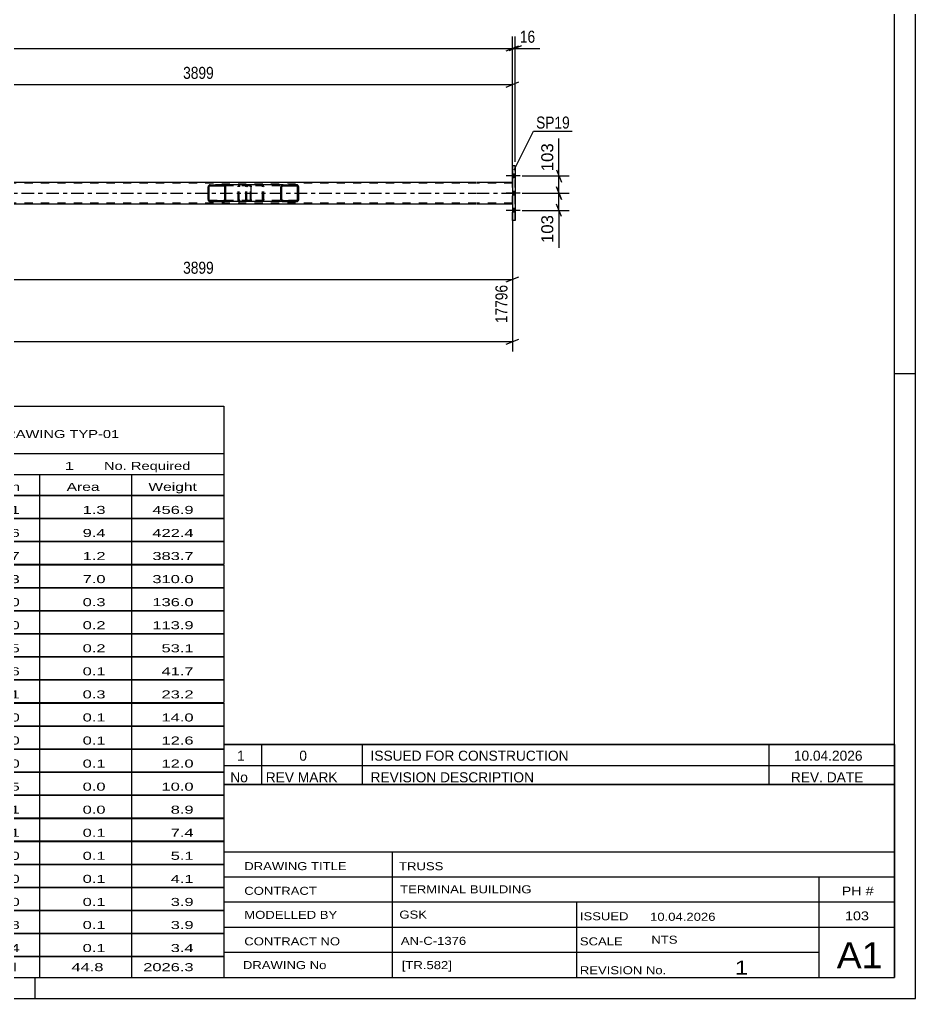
# Model space of a CAD drawing. Header units: millimetres. Extents: x -116 to 725, y -402 to 192.
# Drawn here: x 511.5 to 725.2, y -402.3 to -168.8 of the extents above; entities that cross this region are included whole.
import ezdxf

# ---------------------------------------------------------------- set-up
doc = ezdxf.new("R2010")
doc.units = ezdxf.units.MM
doc.linetypes.add('DXK_LINE_DOT2', pattern=[3.9198, 1.9599, -1.9599])
doc.linetypes.add('DXK_LINE_DOT3', pattern=[5.9187, 2.979, -0.9799, 0.9799, -0.9799])
doc.styles.add('Arial', font='ARIAL.TTF', dxfattribs={"height": 0.2})
doc.styles.add('Arial Narrow', font='ARIALN.TTF', dxfattribs={"height": 0.2})

# ---------------------------------------------------------------- blocks, each defined once
blk = doc.blocks.new('Unknown-200057495-1133')
at = {"color": 5, "linetype": 'Continuous'}
for p, q in [((725.23, -402.25), (725.23, 191.75)), ((720.23, -397.25), (720.23, 186.75)), ((725.23, -253.25), (720.23, -253.25)), ((-110.77, -397.25), (720.23, -397.25)), ((515.23, -402.25), (515.23, -397.25)), ((-115.77, -402.25), (725.23, -402.25))]:
    blk.add_line(p, q, dxfattribs=at)
blk = doc.blocks.new('Part-200057495-4138 - 4012')
at = {"color": 2, "linetype": 'Continuous'}
for p, q in [((629.73, -203.69), (629.09, -203.69)), ((629.09, -203.69), (629.09, -216.69)), ((629.73, -203.69), (629.73, -216.69)), ((629.73, -216.69), (629.09, -216.69))]:
    blk.add_line(p, q, dxfattribs=at)
at = {"color": 7, "linetype": 'DXK_LINE_DOT2'}
for p, q in [((629.09, -216.69), (629.09, -203.69)), ((629.73, -216.69), (629.73, -203.69))]:
    blk.add_line(p, q, dxfattribs=at)
blk = doc.blocks.new('Part-200057495-4151 - 4012')
at = {"linetype": 'Continuous'}
h = blk.add_hatch(dxfattribs=at)
h.set_pattern_fill('', scale=0.7, style=0, pattern_type=0)
h.set_pattern_definition([(45, (578.0576, -208.489), (-1.57154, 1.57154), [])])
h.paths.add_polyline_path([(578.1, -208.67), (578.06, -208.49), (577.95, -208.33), (577.78, -208.23), (577.59, -208.19), (574.35, -208.19), (574.16, -208.23), (573.99, -208.33), (573.88, -208.49), (573.84, -208.67), (573.84, -211.71), (573.88, -211.9), (573.99, -212.05), (574.16, -212.16), (574.35, -212.19), (577.59, -212.19), (577.78, -212.16), (577.95, -212.05), (578.06, -211.9), (578.1, -211.71)])
h.paths.add_polyline_path([(577.82, -211.8), (577.77, -211.88), (577.68, -211.93), (577.59, -211.95), (574.35, -211.95), (574.25, -211.93), (574.17, -211.88), (574.11, -211.8), (574.1, -211.71), (574.1, -208.67), (574.11, -208.58), (574.17, -208.5), (574.25, -208.45), (574.35, -208.43), (577.59, -208.43), (577.68, -208.45), (577.77, -208.5), (577.82, -208.58), (577.84, -208.67), (577.84, -211.71)])
at = {"color": 7, "linetype": 'DXK_LINE_DOT2'}
for p, q in [((565.49, -208.67), (565.53, -208.49)), ((565.49, -211.71), (565.49, -208.67)), ((565.77, -208.58), (565.75, -208.67)), ((565.75, -211.71), (565.75, -208.67)), ((565.82, -208.5), (565.77, -208.58)), ((565.81, -208.23), (566, -208.19)), ((565.9, -208.45), (565.82, -208.5)), ((566, -208.43), (565.9, -208.45)), ((566.48, -208.19), (566, -208.19)), ((577.59, -208.43), (566, -208.43)), ((569.24, -208.19), (569.43, -208.23)), ((569.33, -208.45), (569.24, -208.43)), ((569.42, -208.5), (569.33, -208.45)), ((569.47, -208.58), (569.42, -208.5)), ((569.49, -208.67), (569.47, -208.58)), ((569.49, -211.71), (569.49, -208.67)), ((569.71, -208.49), (569.75, -208.67)), ((569.75, -211.71), (569.75, -208.67)), ((577.59, -208.19), (574.35, -208.19)), ((565.53, -211.9), (565.49, -211.71)), ((565.75, -211.71), (565.77, -211.8)), ((565.77, -211.8), (565.82, -211.88)), ((566, -212.19), (565.81, -212.16)), ((565.82, -211.88), (565.9, -211.93)), ((565.9, -211.93), (566, -211.95)), ((577.59, -211.95), (566, -211.95)), ((566.48, -212.19), (566, -212.19)), ((569.24, -211.95), (569.33, -211.93)), ((569.43, -212.16), (569.24, -212.19)), ((569.33, -211.93), (569.42, -211.88)), ((569.42, -211.88), (569.47, -211.8)), ((569.47, -211.8), (569.49, -211.71)), ((569.75, -211.71), (569.71, -211.9)), ((577.59, -212.19), (574.35, -212.19))]:
    blk.add_line(p, q, dxfattribs=at)
at = {"color": 2, "linetype": 'Continuous'}
for p, q in [((574.35, -208.19), (566.48, -208.19)), ((573.88, -208.49), (573.84, -208.67)), ((573.84, -211.71), (573.84, -208.67)), ((574.1, -208.67), (574.11, -208.58)), ((574.1, -211.71), (574.1, -208.67)), ((574.11, -208.58), (574.17, -208.5)), ((574.35, -208.19), (574.16, -208.23)), ((574.17, -208.5), (574.25, -208.45)), ((574.25, -208.45), (574.35, -208.43)), ((574.35, -208.19), (577.59, -208.19)), ((574.35, -208.43), (577.59, -208.43)), ((577.78, -208.23), (577.59, -208.19)), ((577.59, -208.43), (577.68, -208.45)), ((577.68, -208.45), (577.77, -208.5)), ((577.77, -208.5), (577.82, -208.58)), ((577.82, -208.58), (577.84, -208.67)), ((577.84, -211.71), (577.84, -208.67)), ((578.1, -208.67), (578.06, -208.49)), ((578.1, -211.71), (578.1, -208.67)), ((574.35, -212.19), (566.48, -212.19)), ((573.84, -211.71), (573.88, -211.9)), ((574.11, -211.8), (574.1, -211.71)), ((574.17, -211.88), (574.11, -211.8)), ((574.16, -212.16), (574.35, -212.19)), ((574.25, -211.93), (574.17, -211.88)), ((574.35, -211.95), (574.25, -211.93)), ((574.35, -211.95), (577.59, -211.95)), ((574.35, -212.19), (577.59, -212.19)), ((577.68, -211.93), (577.59, -211.95)), ((577.59, -212.19), (577.78, -212.16)), ((577.77, -211.88), (577.68, -211.93)), ((577.82, -211.8), (577.77, -211.88)), ((577.84, -211.71), (577.82, -211.8)), ((578.06, -211.9), (578.1, -211.71))]:
    blk.add_line(p, q, dxfattribs=at)
at = {"color": 7, "linetype": 'DXK_LINE_DOT2'}
for centre, start, end in [((565.98, -208.69), 110.7583, 155.68), ((569.26, -208.69), 24.32, 69.2417), ((565.98, -211.69), 204.32, 249.2417), ((569.26, -211.69), 290.7583, 335.68)]:
    blk.add_arc(centre, 0.496, start, end, dxfattribs=at)
at = {"color": 2, "linetype": 'Continuous'}
for centre, start, end in [((574.33, -208.69), 110.7583, 155.68), ((577.61, -208.69), 24.32, 69.2417), ((574.33, -211.69), 204.32, 249.2417), ((577.61, -211.69), 290.7583, 335.68)]:
    blk.add_arc(centre, 0.496, start, end, dxfattribs=at)
blk = doc.blocks.new('Part-200057495-4152 - 4012')
at = {"linetype": 'Continuous'}
h = blk.add_hatch(dxfattribs=at)
h.set_pattern_fill('', scale=0.7, style=0, pattern_type=0)
h.set_pattern_definition([(45, (560.647, -208.489), (-1.57154, 1.57154), [])])
h.paths.add_polyline_path([(560.69, -208.67), (560.65, -208.49), (560.54, -208.33), (560.37, -208.23), (560.18, -208.19), (557, -208.19), (556.81, -208.23), (556.64, -208.33), (556.53, -208.49), (556.5, -208.67), (556.5, -211.71), (556.53, -211.9), (556.64, -212.05), (556.81, -212.16), (557, -212.19), (560.18, -212.19), (560.37, -212.16), (560.54, -212.05), (560.65, -211.9), (560.69, -211.71)])
h.paths.add_polyline_path([(560.41, -211.8), (560.36, -211.88), (560.28, -211.93), (560.18, -211.95), (557, -211.95), (556.9, -211.93), (556.82, -211.88), (556.77, -211.8), (556.75, -211.71), (556.75, -208.67), (556.77, -208.58), (556.82, -208.5), (556.9, -208.45), (557, -208.43), (560.18, -208.43), (560.28, -208.45), (560.36, -208.5), (560.41, -208.58), (560.43, -208.67), (560.43, -211.71)])
at = {"color": 2, "linetype": 'Continuous'}
for p, q in [((556.53, -208.49), (556.5, -208.67)), ((556.5, -211.71), (556.5, -208.67)), ((556.75, -208.67), (556.77, -208.58)), ((556.75, -211.71), (556.75, -208.67)), ((556.77, -208.58), (556.82, -208.5)), ((557, -208.19), (556.81, -208.23)), ((556.82, -208.5), (556.9, -208.45)), ((556.9, -208.45), (557, -208.43)), ((557, -208.19), (560.18, -208.19)), ((557, -208.43), (560.18, -208.43)), ((566.48, -208.19), (560.18, -208.19)), ((560.37, -208.23), (560.18, -208.19)), ((560.18, -208.43), (560.28, -208.45)), ((560.28, -208.45), (560.36, -208.5)), ((560.36, -208.5), (560.41, -208.58)), ((560.41, -208.58), (560.43, -208.67)), ((560.43, -211.71), (560.43, -208.67)), ((560.69, -208.67), (560.65, -208.49)), ((560.69, -211.71), (560.69, -208.67)), ((566.48, -208.19), (566.59, -208.23)), ((566.59, -208.23), (566.67, -208.33)), ((566.67, -208.33), (566.73, -208.49)), ((566.73, -208.49), (566.75, -208.67)), ((566.75, -211.71), (566.75, -208.67)), ((556.5, -211.71), (556.53, -211.9)), ((556.77, -211.8), (556.75, -211.71)), ((556.82, -211.88), (556.77, -211.8)), ((556.81, -212.16), (557, -212.19)), ((556.9, -211.93), (556.82, -211.88)), ((557, -211.95), (556.9, -211.93)), ((557, -211.95), (560.18, -211.95)), ((557, -212.19), (560.18, -212.19)), ((560.28, -211.93), (560.18, -211.95)), ((560.18, -212.19), (560.37, -212.16)), ((566.48, -212.19), (560.18, -212.19)), ((560.36, -211.88), (560.28, -211.93)), ((560.41, -211.8), (560.36, -211.88)), ((560.43, -211.71), (560.41, -211.8)), ((560.65, -211.9), (560.69, -211.71)), ((566.59, -212.16), (566.48, -212.19)), ((566.67, -212.05), (566.59, -212.16)), ((566.73, -211.9), (566.67, -212.05)), ((566.75, -211.71), (566.73, -211.9))]:
    blk.add_line(p, q, dxfattribs=at)
at = {"color": 7, "linetype": 'DXK_LINE_DOT2'}
for p, q in [((560.18, -208.19), (557, -208.19)), ((566.48, -208.43), (557, -208.43)), ((563.65, -208.67), (563.68, -208.49)), ((563.65, -211.71), (563.65, -208.67)), ((563.92, -208.58), (563.9, -208.67)), ((563.9, -211.71), (563.9, -208.67)), ((563.97, -208.5), (563.92, -208.58)), ((563.96, -208.23), (564.15, -208.19)), ((563.97, -208.5), (563.99, -208.49)), ((563.99, -208.49), (564.05, -208.45)), ((564.05, -208.45), (564.15, -208.43)), ((565.49, -208.43), (565.49, -208.19)), ((566.53, -208.45), (566.48, -208.43)), ((566.58, -208.5), (566.53, -208.45)), ((566.61, -208.58), (566.58, -208.5)), ((566.62, -208.67), (566.61, -208.58)), ((566.62, -211.71), (566.62, -208.67)), ((566.48, -211.95), (557, -211.95)), ((560.18, -212.19), (557, -212.19)), ((563.68, -211.9), (563.65, -211.71)), ((563.9, -211.71), (563.92, -211.8)), ((563.92, -211.8), (563.97, -211.88)), ((564.15, -212.19), (563.96, -212.16)), ((563.97, -211.88), (563.99, -211.9)), ((563.99, -211.9), (564.05, -211.93)), ((564.05, -211.93), (564.15, -211.95)), ((565.49, -212.19), (565.49, -211.95)), ((566.48, -211.95), (566.53, -211.93)), ((566.53, -211.93), (566.58, -211.88)), ((566.58, -211.88), (566.61, -211.8)), ((566.61, -211.8), (566.62, -211.71))]:
    blk.add_line(p, q, dxfattribs=at)
at = {"color": 2, "linetype": 'Continuous'}
for centre, start, end in [((556.98, -208.69), 111.1941, 156.1506), ((560.2, -208.69), 23.8494, 68.8059), ((556.98, -211.7), 203.8494, 248.8059), ((560.2, -211.7), 291.1941, 336.1506)]:
    blk.add_arc(centre, 0.492, start, end, dxfattribs=at)
at = {"color": 7, "linetype": 'DXK_LINE_DOT2'}
for centre, start, end in [((564.13, -208.69), 111.1941, 156.1506), ((564.13, -211.7), 203.8494, 248.8059)]:
    blk.add_arc(centre, 0.492, start, end, dxfattribs=at)
blk = doc.blocks.new('Part-200057495-4253 - 4012')
at = {"color": 2, "linetype": 'Continuous'}
for p, q in [((-38.45, -207.55), (620.47, -207.55)), ((620.57, -207.55), (629.09, -207.55)), ((620.47, -212.83), (484.47, -212.83)), ((629.09, -212.83), (620.57, -212.83))]:
    blk.add_line(p, q, dxfattribs=at)
at = {"color": 7, "linetype": 'DXK_LINE_DOT2'}
for p, q in [((629.09, -207.55), (629.09, -212.83)), ((620.47, -207.79), (-38.45, -207.79)), ((629.09, -207.79), (620.57, -207.79)), ((620.47, -212.59), (-38.45, -212.59)), ((629.09, -212.59), (620.57, -212.59))]:
    blk.add_line(p, q, dxfattribs=at)
at = {"color": 7, "linetype": 'DXK_LINE_DOT3'}
for p, q in [((-38.45, -210.19), (620.47, -210.19)), ((620.57, -210.19), (629.09, -210.19))]:
    blk.add_line(p, q, dxfattribs=at)
blk = doc.blocks.new('Bolt-200057495-4261 - 4012')
at = {"linetype": 'Continuous'}
for points in [[(629.73, -206.53), (629.73, -205.65), (629.09, -205.65), (629.09, -206.53)], [(629.73, -206.53), (629.73, -205.65), (629.09, -205.65), (629.09, -206.53)], [(629.73, -206.53), (629.73, -205.65), (629.09, -205.65), (629.09, -206.53)], [(629.73, -210.63), (629.73, -209.75), (629.09, -209.75), (629.09, -210.63)], [(629.73, -210.63), (629.73, -209.75), (629.09, -209.75), (629.09, -210.63)], [(629.73, -214.73), (629.73, -213.85), (629.09, -213.85), (629.09, -214.73)], [(629.73, -214.73), (629.73, -213.85), (629.09, -213.85), (629.09, -214.73)], [(629.73, -214.73), (629.73, -213.85), (629.09, -213.85), (629.09, -214.73)]]:
    blk.add_hatch(color=1, dxfattribs=at).paths.add_polyline_path(points)
at = {"color": 1, "linetype": 'Continuous'}
for p, q in [((630.89, -206.09), (627.57, -206.09)), ((630.89, -206.09), (627.57, -206.09)), ((630.89, -206.09), (627.57, -206.09)), ((629.73, -205.65), (629.09, -205.65)), ((629.73, -205.65), (629.09, -205.65)), ((629.73, -205.65), (629.09, -205.65)), ((629.73, -206.53), (629.09, -206.53)), ((629.73, -206.53), (629.09, -206.53)), ((629.73, -206.53), (629.09, -206.53)), ((629.73, -209.75), (629.09, -209.75)), ((629.73, -209.75), (629.09, -209.75)), ((630.89, -210.19), (627.57, -210.19)), ((630.89, -210.19), (627.57, -210.19)), ((629.73, -210.63), (629.09, -210.63)), ((629.73, -210.63), (629.09, -210.63)), ((630.89, -214.29), (627.57, -214.29)), ((630.89, -214.29), (627.57, -214.29)), ((630.89, -214.29), (627.57, -214.29)), ((629.73, -213.85), (629.09, -213.85)), ((629.73, -213.85), (629.09, -213.85)), ((629.73, -213.85), (629.09, -213.85)), ((629.73, -214.73), (629.09, -214.73)), ((629.73, -214.73), (629.09, -214.73)), ((629.73, -214.73), (629.09, -214.73))]:
    blk.add_line(p, q, dxfattribs=at)
blk = doc.blocks.new('StraightDimension-200057495-4332 - 4012')
at = {"color": 7, "linetype": 'Continuous'}
for p, q in [((479.27, -198.94), (479.27, -181.42)), ((629.09, -206.94), (629.09, -181.42)), ((480.77, -183.67), (477.77, -184.87)), ((479.27, -184.27), (629.09, -184.27)), ((627.59, -184.87), (630.59, -183.67))]:
    blk.add_line(p, q, dxfattribs=at)
at = {"color": 0}
blk.add_wipeout([(558.44, -183.52), (558.44, -179.32), (549.92, -179.32), (549.92, -183.52)], dxfattribs=at)
at = {"color": 3, "style": 'Arial Narrow'}
blk.add_text('3899', height=2.863, dxfattribs=at).set_placement((550.52, -182.92))
blk = doc.blocks.new('StraightDimension-200057495-4363 - 4012')
at = {"color": 7, "linetype": 'Continuous'}
for p, q in [((629.09, -213.83), (629.09, -241.19)), ((479.27, -222.23), (479.27, -241.19)), ((480.77, -230.15), (477.77, -231.35)), ((479.27, -230.75), (629.09, -230.75)), ((627.59, -231.35), (630.59, -230.15))]:
    blk.add_line(p, q, dxfattribs=at)
at = {"color": 0}
blk.add_wipeout([(558.44, -230), (558.44, -225.8), (549.92, -225.8), (549.92, -230)], dxfattribs=at)
at = {"color": 0, "linetype": 'Continuous'}
blk.add_wipeout([(628.49, -231.45), (624.29, -231.45), (624.29, -241.79), (628.49, -241.79)], dxfattribs=at)
at = {"color": 3, "style": 'Arial Narrow'}
blk.add_text('3899', height=2.863, dxfattribs=at).set_placement((550.52, -229.4))
at = {"color": 3, "linetype": 'Continuous', "style": 'Arial Narrow'}
blk.add_text('17796', height=2.863, rotation=90.0002, dxfattribs=at).set_placement((627.89, -241.19))
blk = doc.blocks.new('StraightDimension-200057495-4405 - 4012')
at = {"color": 7, "linetype": 'Continuous'}
for p, q in [((629.09, -217.69), (629.09, -247.98)), ((627.59, -246.18), (630.59, -244.98)), ((-47.71, -245.58), (629.09, -245.58))]:
    blk.add_line(p, q, dxfattribs=at)
blk = doc.blocks.new('StraightDimension-200057495-9395 - 4012')
at = {"color": 7, "linetype": 'Continuous'}
for p, q in [((627.59, -176.25), (630.59, -175.05)), ((631.23, -175.05), (628.23, -176.25)), ((629.09, -202.69), (629.09, -172.8)), ((629.73, -202.69), (629.73, -172.8)), ((629.09, -175.65), (629.73, -175.65))]:
    blk.add_line(p, q, dxfattribs=at)
at = {"color": 0}
blk.add_wipeout([(635.11, -174.9), (635.11, -170.7), (630.25, -170.7), (630.25, -174.9)], dxfattribs=at)
at = {"color": 7, "linetype": 'Continuous'}
blk.add_line((629.73, -175.65), (635.63, -175.65), dxfattribs=at)
blk.add_line((629.73, -175.65), (635.63, -175.65), dxfattribs=at)
at = {"color": 3, "style": 'Arial Narrow'}
blk.add_text('16', height=2.863, dxfattribs=at).set_placement((630.85, -174.3))
blk = doc.blocks.new('StraightDimension-200057495-9396 - 4012')
at = {"color": 7, "linetype": 'Continuous'}
for p, q in [((627.59, -176.25), (630.59, -175.05)), ((629.09, -202.69), (629.09, -172.8)), ((-47.07, -175.65), (629.09, -175.65))]:
    blk.add_line(p, q, dxfattribs=at)
blk = doc.blocks.new('StraightDimension-200057495-21950 - 4012')
at = {"color": 7, "linetype": 'Continuous'}
for p, q in [((639.58, -204.59), (640.78, -207.59)), ((631.4, -206.09), (642.58, -206.09)), ((640.18, -210.19), (640.18, -206.09)), ((640.78, -211.69), (639.58, -208.69)), ((631.4, -210.19), (642.58, -210.19))]:
    blk.add_line(p, q, dxfattribs=at)
at = {"color": 0}
blk.add_wipeout([(639.43, -197.7), (635.23, -197.7), (635.23, -205.57), (639.43, -205.57)], dxfattribs=at)
at = {"color": 7, "linetype": 'Continuous'}
blk.add_line((640.18, -206.09), (640.18, -197.17), dxfattribs=at)
blk.add_line((640.18, -206.09), (640.18, -197.17), dxfattribs=at)
at = {"color": 3, "style": 'Arial'}
blk.add_text('103', height=2.865, rotation=90.0002, dxfattribs=at).set_placement((638.83, -204.97))
blk = doc.blocks.new('StraightDimension-200057495-21951 - 4012')
at = {"color": 7, "linetype": 'Continuous'}
for p, q in [((639.58, -208.69), (640.78, -211.69)), ((631.4, -210.19), (642.58, -210.19)), ((640.18, -214.29), (640.18, -210.19)), ((631.4, -214.29), (642.58, -214.29)), ((640.78, -215.79), (639.58, -212.79))]:
    blk.add_line(p, q, dxfattribs=at)
at = {"color": 0}
blk.add_wipeout([(639.43, -214.82), (635.23, -214.82), (635.23, -222.69), (639.43, -222.69)], dxfattribs=at)
at = {"color": 7, "linetype": 'Continuous'}
blk.add_line((640.18, -214.29), (640.18, -223.21), dxfattribs=at)
blk.add_line((640.18, -214.29), (640.18, -223.21), dxfattribs=at)
at = {"color": 3, "style": 'Arial'}
blk.add_text('103', height=2.865, rotation=90.0002, dxfattribs=at).set_placement((638.83, -222.09))
blk = doc.blocks.new('Unknown-200057495-22343')
at = {"color": 7, "linetype": 'Continuous'}
for p, q in [((560.23, -351.2), (560.23, -397.25)), ((560.23, -351.2), (720.23, -351.2)), ((720.23, -351.25), (720.23, -397.25)), ((560.23, -367.25), (720.23, -367.25)), ((600.37, -367.25), (600.37, -397.25)), ((560.23, -373.25), (720.23, -373.25)), ((702.23, -397.2), (702.23, -373.2)), ((560.23, -379.25), (720.23, -379.25)), ((644.37, -379.25), (644.37, -397.25)), ((560.23, -385.25), (720.23, -385.25)), ((560.23, -391.25), (702.23, -391.25)), ((560.23, -397.25), (720.23, -397.25))]:
    blk.add_line(p, q, dxfattribs=at)
at = {"color": 7, "style": 'Arial Narrow'}
for s, height, width, p in [('DRAWING TITLE', 1.9089, 1.425378, (565.11, -371.65)), ('TRUSS  ', 1.909, 1.425378, (602.04, -371.67)), ('CONTRACT', 1.909, 1.425378, (565.11, -377.54)), ('TERMINAL BUILDING', 1.9089, 1.425378, (602.29, -377.18)), ('MODELLED BY', 1.9089, 1.425378, (565.11, -383.27)), ('GSK', 1.909, 1.425378, (602.11, -383.21)), ('ISSUED', 1.909, 1.425378, (645.17, -383.61)), ('10.04.2026', 1.909, 1.425378, (661.92, -383.73)), ('AN-C-1376', 1.909, 1.425378, (602.46, -389.47)), ('CONTRACT NO', 1.9089, 1.425378, (565.11, -389.59)), ('SCALE', 1.909, 1.425378, (645.17, -389.6)), ('A1', 6.204, 1.25, (706.47, -395.05)), ('DRAWING No', 1.909, 1.425378, (564.79, -395.25)), ('[TR.582]', 1.909, 1.425378, (602.69, -395.26)), ('REVISION No.', 1.9089, 1.425378, (645.17, -396.48)), ('1', 3.34, 1.5, (682.14, -396.57))]:
    blk.add_text(s, height=height, dxfattribs=dict(at, width=width)).set_placement(p)
at = {"color": 7, "linetype": 'Continuous', "style": 'Arial Narrow'}
for s, height, width, p in [('PH #', 2.1, 1.42538, (707.63, -377.7)), ('103', 2.1, 1.42538, (708.42, -383.6)), ('NTS', 1.909, 1.425378, (662.23, -389.2))]:
    blk.add_text(s, height=height, dxfattribs=dict(at, width=width)).set_placement(p)
blk = doc.blocks.new('Unknown-200057495-22344')
at = {"color": 7, "linetype": 'Continuous'}
for p, q in [((400.23, -261), (560.23, -261)), ((400.23, -272.25), (400.23, -261)), ((560.23, -261), (560.23, -272.25)), ((400.23, -272.25), (560.23, -272.25)), ((400.23, -272.25), (400.23, -277.25)), ((560.23, -272.25), (560.23, -277.25)), ((400.23, -277.25), (560.23, -277.25)), ((400.23, -277.25), (400.23, -282.25)), ((424.23, -277.25), (424.23, -282.25)), ((459.73, -277.25), (459.73, -282.25)), ((485.73, -277.25), (485.73, -282.25)), ((498.73, -277.25), (498.73, -282.25)), ((516.23, -277.25), (516.23, -282.25)), ((538.23, -277.25), (538.23, -282.25)), ((560.23, -277.25), (560.23, -282.25)), ((400.23, -282.25), (560.23, -282.25)), ((400.23, -282.3), (400.23, -287.7)), ((400.23, -282.3), (560.23, -282.3)), ((424.23, -282.25), (424.23, -287.75)), ((459.73, -282.25), (459.73, -287.75)), ((485.73, -282.25), (485.73, -287.75)), ((498.73, -282.25), (498.73, -287.75)), ((516.23, -282.25), (516.23, -287.75)), ((538.23, -282.25), (538.23, -287.75)), ((560.23, -282.3), (560.23, -287.7)), ((400.23, -287.7), (560.23, -287.7)), ((400.23, -287.8), (400.23, -293.2)), ((400.23, -287.8), (560.23, -287.8)), ((424.23, -287.75), (424.23, -293.25)), ((459.73, -287.75), (459.73, -293.25)), ((485.73, -287.75), (485.73, -293.25)), ((498.73, -287.75), (498.73, -293.25)), ((516.23, -287.75), (516.23, -293.25)), ((538.23, -287.75), (538.23, -293.25)), ((560.23, -287.8), (560.23, -293.2)), ((400.23, -293.2), (560.23, -293.2)), ((400.23, -293.3), (400.23, -298.7)), ((400.23, -293.3), (560.23, -293.3)), ((424.23, -293.25), (424.23, -298.75)), ((459.73, -293.25), (459.73, -298.75)), ((485.73, -293.25), (485.73, -298.75)), ((498.73, -293.25), (498.73, -298.75)), ((516.23, -293.25), (516.23, -298.75)), ((538.23, -293.25), (538.23, -298.75)), ((560.23, -293.3), (560.23, -298.7)), ((400.23, -298.7), (560.23, -298.7)), ((400.23, -298.8), (400.23, -304.2)), ((400.23, -298.8), (560.23, -298.8)), ((424.23, -298.75), (424.23, -304.25)), ((459.73, -298.75), (459.73, -304.25)), ((485.73, -298.75), (485.73, -304.25)), ((498.73, -298.75), (498.73, -304.25)), ((516.23, -298.75), (516.23, -304.25)), ((538.23, -298.75), (538.23, -304.25)), ((560.23, -298.8), (560.23, -304.2)), ((400.23, -304.2), (560.23, -304.2)), ((400.23, -304.3), (400.23, -309.7)), ((400.23, -304.3), (560.23, -304.3)), ((424.23, -304.25), (424.23, -309.75)), ((459.73, -304.25), (459.73, -309.75)), ((485.73, -304.25), (485.73, -309.75)), ((498.73, -304.25), (498.73, -309.75)), ((516.23, -304.25), (516.23, -309.75)), ((538.23, -304.25), (538.23, -309.75)), ((560.23, -304.3), (560.23, -309.7)), ((400.23, -309.7), (560.23, -309.7)), ((400.23, -309.8), (400.23, -315.2)), ((400.23, -309.8), (560.23, -309.8)), ((424.23, -309.75), (424.23, -315.25)), ((459.73, -309.75), (459.73, -315.25)), ((485.73, -309.75), (485.73, -315.25)), ((498.73, -309.75), (498.73, -315.25)), ((516.23, -309.75), (516.23, -315.25)), ((538.23, -309.75), (538.23, -315.25)), ((560.23, -309.8), (560.23, -315.2)), ((400.23, -315.2), (560.23, -315.2)), ((400.23, -315.3), (400.23, -320.7)), ((400.23, -315.3), (560.23, -315.3)), ((424.23, -315.25), (424.23, -320.75)), ((459.73, -315.25), (459.73, -320.75)), ((485.73, -315.25), (485.73, -320.75)), ((498.73, -315.25), (498.73, -320.75)), ((516.23, -315.25), (516.23, -320.75)), ((538.23, -315.25), (538.23, -320.75)), ((560.23, -315.3), (560.23, -320.7)), ((400.23, -320.7), (560.23, -320.7)), ((400.23, -320.8), (400.23, -326.2)), ((400.23, -320.8), (560.23, -320.8)), ((424.23, -320.75), (424.23, -326.25)), ((459.73, -320.75), (459.73, -326.25)), ((485.73, -320.75), (485.73, -326.25)), ((498.73, -320.75), (498.73, -326.25)), ((516.23, -320.75), (516.23, -326.25)), ((538.23, -320.75), (538.23, -326.25)), ((560.23, -320.8), (560.23, -326.2)), ((400.23, -326.2), (560.23, -326.2)), ((400.23, -326.3), (400.23, -331.7)), ((400.23, -326.3), (560.23, -326.3)), ((424.23, -326.25), (424.23, -331.75)), ((459.73, -326.25), (459.73, -331.75)), ((485.73, -326.25), (485.73, -331.75)), ((498.73, -326.25), (498.73, -331.75)), ((516.23, -326.25), (516.23, -331.75)), ((538.23, -326.25), (538.23, -331.75)), ((560.23, -326.3), (560.23, -331.7)), ((400.23, -331.7), (560.23, -331.7)), ((400.23, -331.8), (400.23, -337.2)), ((400.23, -331.8), (560.23, -331.8)), ((424.23, -331.75), (424.23, -337.25)), ((459.73, -331.75), (459.73, -337.25)), ((485.73, -331.75), (485.73, -337.25)), ((498.73, -331.75), (498.73, -337.25)), ((516.23, -331.75), (516.23, -337.25)), ((538.23, -331.75), (538.23, -337.25)), ((560.23, -331.8), (560.23, -337.2)), ((400.23, -337.2), (560.23, -337.2)), ((400.23, -337.3), (400.23, -342.7)), ((400.23, -337.3), (560.23, -337.3)), ((424.23, -337.25), (424.23, -342.75)), ((459.73, -337.25), (459.73, -342.75)), ((485.73, -337.25), (485.73, -342.75)), ((498.73, -337.25), (498.73, -342.75)), ((516.23, -337.25), (516.23, -342.75)), ((538.23, -337.25), (538.23, -342.75)), ((560.23, -337.3), (560.23, -342.7)), ((400.23, -342.7), (560.23, -342.7)), ((400.23, -342.8), (400.23, -348.2)), ((400.23, -342.8), (560.23, -342.8)), ((424.23, -342.75), (424.23, -348.25)), ((459.73, -342.75), (459.73, -348.25)), ((485.73, -342.75), (485.73, -348.25)), ((498.73, -342.75), (498.73, -348.25)), ((516.23, -342.75), (516.23, -348.25)), ((538.23, -342.75), (538.23, -348.25)), ((560.23, -342.8), (560.23, -348.2)), ((400.23, -348.2), (560.23, -348.2)), ((400.23, -348.3), (400.23, -353.7)), ((400.23, -348.3), (560.23, -348.3)), ((424.23, -348.25), (424.23, -353.75)), ((459.73, -348.25), (459.73, -353.75)), ((485.73, -348.25), (485.73, -353.75)), ((498.73, -348.25), (498.73, -353.75)), ((516.23, -348.25), (516.23, -353.75)), ((538.23, -348.25), (538.23, -353.75)), ((560.23, -348.3), (560.23, -353.7)), ((400.23, -353.7), (560.23, -353.7)), ((400.23, -353.8), (400.23, -359.2)), ((400.23, -353.8), (560.23, -353.8)), ((424.23, -353.75), (424.23, -359.25)), ((459.73, -353.75), (459.73, -359.25)), ((485.73, -353.75), (485.73, -359.25)), ((498.73, -353.75), (498.73, -359.25)), ((516.23, -353.75), (516.23, -359.25)), ((538.23, -353.75), (538.23, -359.25)), ((560.23, -353.8), (560.23, -359.2)), ((400.23, -359.2), (560.23, -359.2)), ((400.23, -359.3), (400.23, -364.7)), ((400.23, -359.3), (560.23, -359.3)), ((424.23, -359.25), (424.23, -364.75)), ((459.73, -359.25), (459.73, -364.75)), ((485.73, -359.25), (485.73, -364.75)), ((498.73, -359.25), (498.73, -364.75)), ((516.23, -359.25), (516.23, -364.75)), ((538.23, -359.25), (538.23, -364.75)), ((560.23, -359.3), (560.23, -364.7)), ((400.23, -364.7), (560.23, -364.7)), ((400.23, -364.8), (400.23, -370.2)), ((400.23, -364.8), (560.23, -364.8)), ((424.23, -364.75), (424.23, -370.25)), ((459.73, -364.75), (459.73, -370.25)), ((485.73, -364.75), (485.73, -370.25)), ((498.73, -364.75), (498.73, -370.25)), ((516.23, -364.75), (516.23, -370.25)), ((538.23, -364.75), (538.23, -370.25)), ((560.23, -364.8), (560.23, -370.2)), ((400.23, -370.2), (560.23, -370.2)), ((400.23, -370.3), (400.23, -375.7)), ((400.23, -370.3), (560.23, -370.3)), ((424.23, -370.25), (424.23, -375.75)), ((459.73, -370.25), (459.73, -375.75)), ((485.73, -370.25), (485.73, -375.75)), ((498.73, -370.25), (498.73, -375.75)), ((516.23, -370.25), (516.23, -375.75)), ((538.23, -370.25), (538.23, -375.75)), ((560.23, -370.3), (560.23, -375.7)), ((400.23, -375.7), (560.23, -375.7)), ((400.23, -375.8), (400.23, -381.2)), ((400.23, -375.8), (560.23, -375.8)), ((424.23, -375.75), (424.23, -381.25)), ((459.73, -375.75), (459.73, -381.25)), ((485.73, -375.75), (485.73, -381.25)), ((498.73, -375.75), (498.73, -381.25)), ((516.23, -375.75), (516.23, -381.25)), ((538.23, -375.75), (538.23, -381.25)), ((560.23, -375.8), (560.23, -381.2)), ((400.23, -381.2), (560.23, -381.2)), ((400.23, -381.3), (400.23, -386.7)), ((400.23, -381.3), (560.23, -381.3)), ((424.23, -381.25), (424.23, -386.75)), ((459.73, -381.25), (459.73, -386.75)), ((485.73, -381.25), (485.73, -386.75)), ((498.73, -381.25), (498.73, -386.75)), ((516.23, -381.25), (516.23, -386.75)), ((538.23, -381.25), (538.23, -386.75)), ((560.23, -381.3), (560.23, -386.7)), ((400.23, -386.7), (560.23, -386.7)), ((400.23, -386.8), (400.23, -392.2)), ((400.23, -386.8), (560.23, -386.8)), ((424.23, -386.75), (424.23, -392.25)), ((459.73, -386.75), (459.73, -392.25)), ((485.73, -386.75), (485.73, -392.25)), ((498.73, -386.75), (498.73, -392.25)), ((516.23, -386.75), (516.23, -392.25)), ((538.23, -386.75), (538.23, -392.25)), ((560.23, -386.8), (560.23, -392.2)), ((400.23, -392.2), (560.23, -392.2)), ((400.23, -392.25), (560.23, -392.25)), ((400.23, -392.25), (400.23, -397.25)), ((516.23, -392.25), (516.23, -397.25)), ((538.23, -392.25), (538.23, -397.25)), ((560.23, -392.25), (560.23, -397.25)), ((400.23, -397.25), (560.23, -397.25))]:
    blk.add_line(p, q, dxfattribs=at)
at = {"color": 7, "style": 'Arial Narrow'}
for s, height, width, p in [('GENERAL NOTES & WELD DETAILS :', 2.8633, 1.4, (401.38, -268.69)), ('REFER TYP DRAWING TYP-01', 1.9089, 1.6, (484.93, -268.59)), ("MATERIAL LIST FOR ASSEMBLY MK'D", 1.9089, 1.6, (401.38, -276.19)), ('TR582', 1.909, 1.794707, (494.13, -276.28)), ('1', 1.91, 1.794707, (522.31, -276.19)), ('No. Required', 1.9089, 1.6, (531.64, -276.19)), ('Mark', 1.909, 1.7, (401.57, -281.25)), ('Profile', 1.909, 1.7, (434.64, -281.25)), ('Material', 1.909, 1.7, (464.77, -281.19)), ('No.', 1.909, 1.7, (489.73, -281.19)), ('Length', 1.909, 1.7, (500.23, -281.19)), ('Area', 1.909, 1.7, (522.73, -281.19)), ('Weight', 1.909, 1.7, (542.23, -281.19))]:
    blk.add_text(s, height=height, dxfattribs=dict(at, width=width)).set_placement(p)
at = {"color": 7, "linetype": 'Continuous', "style": 'Arial Narrow'}
for s, height, width, p in [('M182', 1.909, 1.794707, (401.73, -286.69)), ('SHS100*6', 1.909, 1.794707, (426.23, -286.69)), ('E350', 1.909, 1.794707, (465.97, -286.69)), ('8', 1.91, 1.794707, (490.09, -286.69)), ('3261', 1.909, 1.794707, (502.81, -286.69)), ('1.3', 1.909, 1.794707, (526.55, -286.69)), ('456.9', 1.909, 1.794707, (543.19, -286.69)), ('BC184', 1.909, 1.794707, (401.73, -292.19)), ('SHS132*6', 1.909, 1.794707, (426.23, -292.19)), ('E350', 1.909, 1.794707, (465.97, -292.19)), ('1', 1.91, 1.794707, (490.09, -292.19)), ('17796', 1.909, 1.794707, (500.63, -292.19)), ('9.4', 1.909, 1.794707, (526.55, -292.19)), ('422.4', 1.909, 1.794707, (543.19, -292.19)), ('M177', 1.909, 1.794707, (401.73, -297.69)), ('SHS100*6', 1.909, 1.794707, (426.23, -297.69)), ('E350', 1.909, 1.794707, (465.97, -297.69)), ('7', 1.91, 1.794707, (490.09, -297.69)), ('3167', 1.909, 1.794707, (502.81, -297.69)), ('1.2', 1.909, 1.794707, (526.55, -297.69)), ('383.7', 1.909, 1.794707, (543.19, -297.69)), ('TR582', 1.909, 1.794707, (401.73, -303.19)), ('SHS100*6', 1.909, 1.794707, (426.23, -303.19)), ('E350', 1.909, 1.794707, (465.97, -303.19)), ('1', 1.91, 1.794707, (490.09, -303.19)), ('17503', 1.909, 1.794707, (500.63, -303.19)), ('7.0', 1.909, 1.794707, (526.55, -303.19)), ('310.0', 1.909, 1.794707, (543.19, -303.19)), ('SP20', 1.909, 1.794707, (401.73, -308.69)), ('PL20*380', 1.909, 1.794707, (426.23, -308.69)), ('E350', 1.909, 1.794707, (465.97, -308.69)), ('6', 1.91, 1.794707, (490.09, -308.69)), ('380', 1.909, 1.794707, (505, -308.69)), ('0.3', 1.909, 1.794707, (526.55, -308.69)), ('136.0', 1.909, 1.794707, (543.19, -308.69)), ('PL581', 1.909, 1.794707, (401.73, -314.19)), ('PL12*300', 1.909, 1.794707, (426.23, -314.19)), ('E350', 1.909, 1.794707, (465.97, -314.19)), ('13', 1.909, 1.794707, (488.99, -314.19)), ('310', 1.909, 1.794707, (505, -314.19)), ('0.2', 1.909, 1.794707, (526.55, -314.19)), ('113.9', 1.909, 1.794707, (543.19, -314.19)), ('SP19', 1.909, 1.794707, (401.73, -319.69)), ('PL16*325', 1.909, 1.794707, (426.23, -319.69)), ('E350', 1.909, 1.794707, (465.97, -319.69)), ('4', 1.91, 1.794707, (490.09, -319.69)), ('325', 1.909, 1.794707, (505, -319.69)), ('0.2', 1.909, 1.794707, (526.55, -319.69)), ('53.1', 1.909, 1.794707, (545.37, -319.69)), ('M1362', 1.909, 1.794707, (401.73, -325.19)), ('RHS100*100*6', 1.9089, 1.794707, (426.23, -325.19)), ('E350', 1.909, 1.794707, (465.97, -325.19)), ('12', 1.909, 1.794707, (488.99, -325.19)), ('196', 1.909, 1.794707, (505, -325.19)), ('0.1', 1.909, 1.794707, (526.55, -325.19)), ('41.7', 1.909, 1.794707, (545.37, -325.19)), ('PL99', 1.909, 1.794707, (401.73, -330.69)), ('PL12*336', 1.909, 1.794707, (426.23, -330.69)), ('E350', 1.909, 1.794707, (465.97, -330.69)), ('2', 1.91, 1.794707, (490.09, -330.69)), ('391', 1.909, 1.794707, (505, -330.69)), ('0.3', 1.909, 1.794707, (526.55, -330.69)), ('23.2', 1.909, 1.794707, (545.37, -330.69)), ('TB74', 1.909, 1.794707, (401.73, -336.19)), ('RHS150*110*6', 1.9089, 1.794707, (426.23, -336.19)), ('E350', 1.909, 1.794707, (465.97, -336.19)), ('3', 1.91, 1.794707, (490.09, -336.19)), ('200', 1.909, 1.794707, (505, -336.19)), ('0.1', 1.909, 1.794707, (526.55, -336.19)), ('14.0', 1.909, 1.794707, (545.37, -336.19)), ('TB48', 1.909, 1.794707, (401.73, -341.69)), ('RHS150*110*6', 1.9089, 1.794707, (426.23, -341.69)), ('E350', 1.909, 1.794707, (465.97, -341.69)), ('3', 1.91, 1.794707, (490.09, -341.69)), ('180', 1.909, 1.794707, (505, -341.69)), ('0.1', 1.909, 1.794707, (526.55, -341.69)), ('12.6', 1.909, 1.794707, (545.37, -341.69)), ('PL538', 1.909, 1.794707, (401.73, -347.19)), ('PL10*150', 1.909, 1.794707, (426.23, -347.19)), ('E350', 1.909, 1.794707, (465.97, -347.19)), ('6', 1.91, 1.794707, (490.09, -347.19)), ('170', 1.909, 1.794707, (505, -347.19)), ('0.1', 1.909, 1.794707, (526.55, -347.19)), ('12.0', 1.909, 1.794707, (545.37, -347.19)), ('ST33', 1.909, 1.794707, (401.73, -352.69)), ('PL8*100', 1.909, 1.794707, (426.23, -352.69)), ('E350', 1.909, 1.794707, (465.97, -352.69)), ('24', 1.909, 1.794707, (488.99, -352.69)), ('135', 1.909, 1.794707, (505, -352.69)), ('0.0', 1.909, 1.794707, (526.55, -352.69)), ('10.0', 1.909, 1.794707, (545.37, -352.69)), ('ST32', 1.909, 1.794707, (401.73, -358.19)), ('PL8*100', 1.909, 1.794707, (426.23, -358.19)), ('E350', 1.909, 1.794707, (465.97, -358.19)), ('24', 1.909, 1.794707, (488.99, -358.19)), ('121', 1.909, 1.794707, (505, -358.19)), ('0.0', 1.909, 1.794707, (526.55, -358.19)), ('8.9', 1.909, 1.794707, (547.56, -358.19)), ('PL100', 1.909, 1.794707, (401.73, -363.69)), ('PL10*120', 1.909, 1.794707, (426.23, -363.69)), ('E350', 1.909, 1.794707, (465.97, -363.69)), ('2', 1.91, 1.794707, (490.09, -363.69)), ('391', 1.909, 1.794707, (505, -363.69)), ('0.1', 1.909, 1.794707, (526.55, -363.69)), ('7.4', 1.909, 1.794707, (547.56, -363.69)), ('PL163', 1.909, 1.794707, (401.73, -369.19)), ('PL12*167', 1.909, 1.794707, (426.23, -369.19)), ('E350', 1.909, 1.794707, (465.97, -369.19)), ('2', 1.91, 1.794707, (490.09, -369.19)), ('220', 1.909, 1.794707, (505, -369.19)), ('0.1', 1.909, 1.794707, (526.55, -369.19)), ('5.1', 1.909, 1.794707, (547.56, -369.19)), ('PL164', 1.909, 1.794707, (401.73, -374.69)), ('PL10*120', 1.909, 1.794707, (426.23, -374.69)), ('E350', 1.909, 1.794707, (465.97, -374.69)), ('2', 1.91, 1.794707, (490.09, -374.69)), ('220', 1.909, 1.794707, (505, -374.69)), ('0.1', 1.909, 1.794707, (526.55, -374.69)), ('4.1', 1.909, 1.794707, (547.56, -374.69)), ('M1450', 1.909, 1.794707, (401.73, -380.19)), ('RHS100*100*6', 1.9089, 1.794707, (426.23, -380.19)), ('E350', 1.909, 1.794707, (465.97, -380.19)), ('1', 1.91, 1.794707, (490.09, -380.19)), ('220', 1.909, 1.794707, (505, -380.19)), ('0.1', 1.909, 1.794707, (526.55, -380.19)), ('3.9', 1.909, 1.794707, (547.56, -380.19)), ('M1463', 1.909, 1.794707, (401.73, -385.69)), ('RHS100*100*6', 1.9089, 1.794707, (426.23, -385.69)), ('E350', 1.909, 1.794707, (465.97, -385.69)), ('1', 1.91, 1.794707, (490.09, -385.69)), ('218', 1.909, 1.794707, (505, -385.69)), ('0.1', 1.909, 1.794707, (526.55, -385.69)), ('3.9', 1.909, 1.794707, (547.56, -385.69)), ('M1361', 1.909, 1.794707, (401.73, -391.19)), ('RHS100*100*6', 1.9089, 1.794707, (426.23, -391.19)), ('E350', 1.909, 1.794707, (465.97, -391.19)), ('1', 1.91, 1.794707, (490.09, -391.19)), ('194', 1.909, 1.794707, (505, -391.19)), ('0.1', 1.909, 1.794707, (526.55, -391.19)), ('3.4', 1.909, 1.794707, (547.56, -391.19)), ('Total', 1.909, 1.7, (502.56, -395.75)), ('44.8', 1.909, 1.794707, (523.87, -395.75)), ('2026.3', 1.909, 1.794707, (541, -395.75))]:
    blk.add_text(s, height=height, dxfattribs=dict(at, width=width)).set_placement(p)
blk = doc.blocks.new('Unknown-200057495-22346')
at = {"color": 7, "linetype": 'Continuous'}
for p, q in [((560.23, -341.7), (720.23, -341.7)), ((720.23, -341.7), (560.23, -341.7)), ((560.23, -341.7), (560.23, -346.7)), ((569.23, -341.7), (569.23, -346.7)), ((593.23, -341.7), (593.23, -346.7)), ((690.23, -341.7), (690.23, -346.7)), ((720.23, -341.7), (720.23, -346.7)), ((560.23, -346.7), (720.23, -346.7)), ((560.23, -346.7), (560.23, -351.2)), ((560.23, -346.7), (720.23, -346.7)), ((569.23, -346.7), (569.23, -351.2)), ((593.23, -346.7), (593.23, -351.2)), ((690.23, -346.7), (690.23, -351.2)), ((720.23, -346.7), (720.23, -351.2)), ((720.23, -351.2), (560.23, -351.2))]:
    blk.add_line(p, q, dxfattribs=at)
at = {"color": 7, "linetype": 'Continuous', "style": 'Arial Narrow'}
for s, height, width, p in [('1', 2.39, 1.196471, (563.39, -345.55)), ('0', 2.39, 1.196471, (578.24, -345.55)), ('ISSUED FOR CONSTRUCTION', 2.3861, 1.196471, (595.23, -345.55)), ('10.04.2026', 2.386, 1.196471, (696.23, -345.55)), ('No', 2.386, 1.2, (561.77, -350.7)), ('REV MARK', 2.386, 1.2, (570.23, -350.7)), ('REVISION DESCRIPTION', 2.3861, 1.2, (595.23, -350.7)), ('REV. DATE', 2.386, 1.2, (695.51, -350.7))]:
    blk.add_text(s, height=height, dxfattribs=dict(at, width=width)).set_placement(p)
blk = doc.blocks.new('Mark-200057495-4134 - 4012')
at = {"color": 0}
blk.add_wipeout([(642.77, -194.78), (642.77, -191.78), (634.73, -191.78), (634.73, -194.78)], dxfattribs=at)
blk.add_wipeout([(642.77, -194.78), (642.77, -191.78), (634.73, -191.78), (634.73, -194.78)], dxfattribs=at)
at = {"color": 30, "linetype": 'Continuous'}
for p, q in [((629.5, -204.66), (634.13, -195.38)), ((634.13, -195.38), (643.37, -195.38))]:
    blk.add_line(p, q, dxfattribs=at)
at = {"color": 3, "style": 'Arial Narrow'}
blk.add_text('SP19', height=2.863, dxfattribs=at).set_placement((634.73, -194.78))

msp = doc.modelspace()

# ---------------------------------------------------------------- block references
for name in ['Unknown-200057495-1133', 'Part-200057495-4138 - 4012', 'Part-200057495-4253 - 4012', 'Bolt-200057495-4261 - 4012', 'Part-200057495-4152 - 4012', 'Part-200057495-4151 - 4012', 'Unknown-200057495-22344', 'Unknown-200057495-22346', 'Unknown-200057495-22343']:
    msp.add_blockref(name, (0, 0))

# ---------------------------------------------------------------- next in the draw order: block references
for name in ['StraightDimension-200057495-4332 - 4012', 'StraightDimension-200057495-4363 - 4012']:
    msp.add_blockref(name, (0, 0))

# ---------------------------------------------------------------- next in the draw order: block references
for name in ['StraightDimension-200057495-9395 - 4012', 'StraightDimension-200057495-4405 - 4012']:
    msp.add_blockref(name, (0, 0))

# ---------------------------------------------------------------- next in the draw order: block references
msp.add_blockref('StraightDimension-200057495-9396 - 4012', (0, 0))

# ---------------------------------------------------------------- next in the draw order: block references
msp.add_blockref('StraightDimension-200057495-21950 - 4012', (0, 0))

# ---------------------------------------------------------------- next in the draw order: block references
for name in ['Mark-200057495-4134 - 4012', 'StraightDimension-200057495-21951 - 4012']:
    msp.add_blockref(name, (0, 0))

doc.saveas('drawing.dxf')
